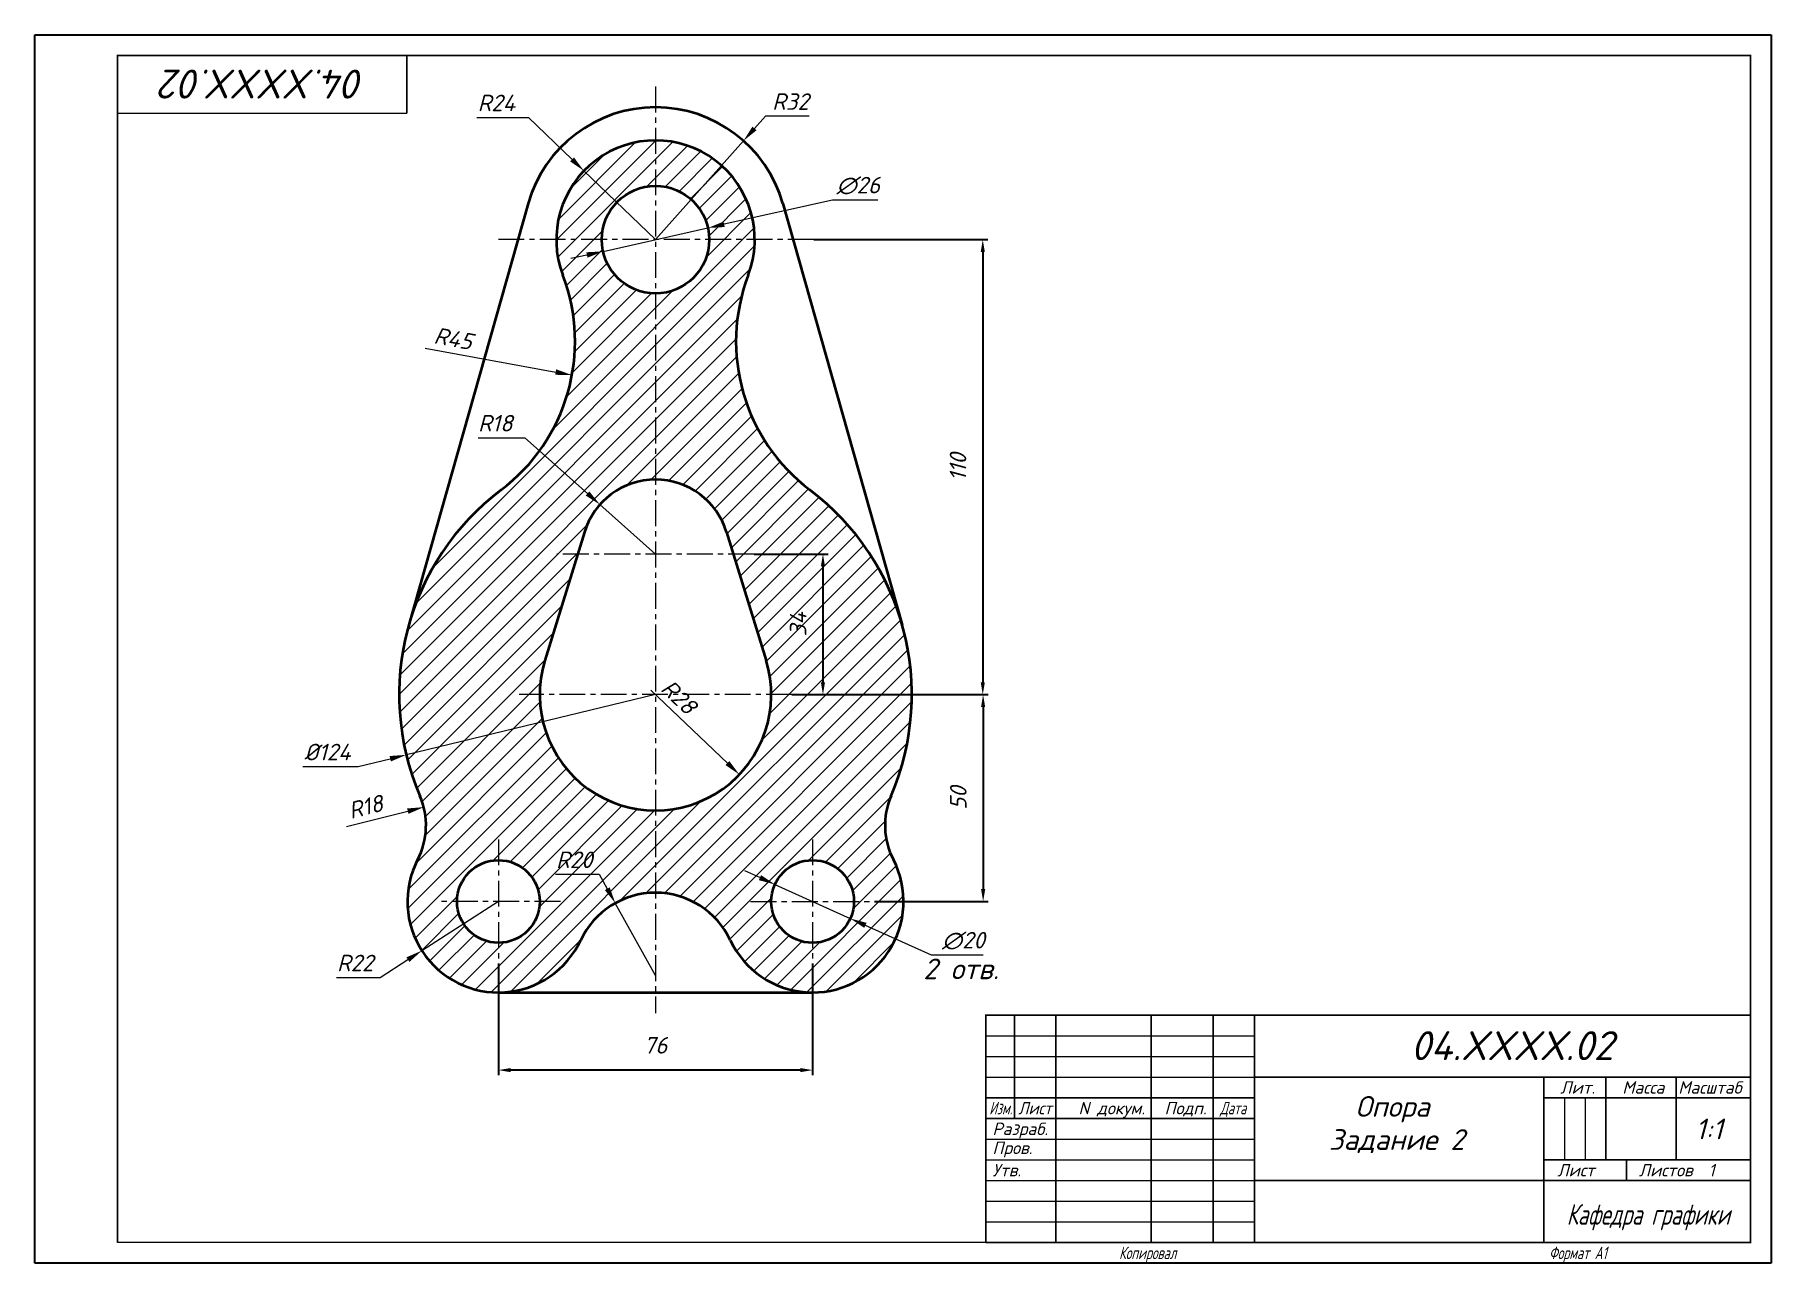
# Model space of a CAD drawing. Header units: millimetres. Extents: x 0 to 420, y 0 to 297.
import ezdxf
from ezdxf.enums import TextEntityAlignment as Align

# ---------------------------------------------------------------- set-up
doc = ezdxf.new("R2010")
doc.units = ezdxf.units.MM
doc.linetypes.add('CENTER', pattern=[2, 1.25, -0.25, 0.25, -0.25])
doc.layers.get('0').update_dxf_attribs({"lineweight": 15})
for name, color, linetype, lineweight in [('Осевая', 7, 'CENTER', 15), ('ОСН', 7, 'Continuous', 35), ('Размер', 7, 'Continuous', 18)]:
    doc.layers.add(name, color=color, linetype=linetype, lineweight=lineweight)
doc.styles.add('ESKD', font='isocpeur.ttf', dxfattribs={"oblique": 15, "height": 4})
doc.styles.get("Standard").update_dxf_attribs({"font": 'isocpeur.ttf', "oblique": 15})
doc.dimstyles.new('ESKD', dxfattribs={"dimtxt": 5, "dimasz": 4, "dimexe": 1.25, "dimexo": 0, "dimgap": 1.5, "dimtad": 3, "dimdec": 0, "dimdsep": 46, "dimtxsty": 'ESKD', "dimcen": 1.5, "dimdle": 1.25, "dimclrd": 256, "dimclre": 256, "dimclrt": 256, "dimazin": 2, "dimtfac": 0.766667, "dimtdec": 0, "dimtmove": 0, "dimatfit": 3, "dimtvp": 1.5, "dimtolj": 1, "dimtzin": 0, "dimlwd": -1, "dimlwe": -1, "dimarcsym": 0})
doc.dimstyles.new('ISO-25', dxfattribs={"dimtxt": 5, "dimasz": 3, "dimexe": 1.25, "dimexo": 0, "dimgap": 0.5, "dimtad": 0, "dimtoh": 1, "dimdec": 0, "dimzin": 0, "dimdsep": 46, "dimtxsty": 'ESKD', "dimcen": -3, "dimdle": 1.25, "dimadec": 0, "dimazin": 0, "dimtfac": 0.766667, "dimtdec": 0, "dimtofl": 0, "dimtmove": 2, "dimatfit": 3, "dimtvp": 1.5, "dimtolj": 1, "dimtzin": 0, "dimarcsym": 0})

# ---------------------------------------------------------------- blocks, each defined once
blk = doc.blocks.new('*D1')
at = {"layer": 'DEFPOINTS', "color": 0, "ltscale": 10, "transparency": 16777216}
for p in [(188.41, 247.46), (183.14, 137.46), (229.3, 137.46)]:
    blk.add_point(p, dxfattribs=at)
at = {"layer": 'Размер', "color": 0, "lineweight": -2, "ltscale": 10, "transparency": 16777216}
for p, q in [((188.41, 247.46), (230.55, 247.46)), ((229.3, 244.46), (229.3, 140.46)), ((183.14, 137.46), (230.55, 137.46))]:
    blk.add_line(p, q, dxfattribs=at)
at = {"layer": 'Размер', "color": 0, "ltscale": 10, "transparency": 16777216}
for points in [[(228.8, 244.46), (229.8, 244.46), (229.3, 247.46)], [(228.8, 140.46), (229.8, 140.46), (229.3, 137.46)]]:
    blk.add_solid(points, dxfattribs=at)
at = {"layer": 'Размер', "color": 0, "ltscale": 10, "transparency": 16777216, "insert": (223.3, 192.46), "char_height": 4, "attachment_point": 5, "rotation": 90, "style": 'ESKD'}
blk.add_mtext('\\A1;110', dxfattribs=at)
blk = doc.blocks.new('*D2')
at = {"layer": 'DEFPOINTS', "color": 0, "ltscale": 10, "transparency": 16777216}
for p in [(183.14, 137.46), (203.14, 87.46), (229.38, 87.46)]:
    blk.add_point(p, dxfattribs=at)
at = {"layer": 'Размер', "color": 0, "lineweight": -2, "ltscale": 10, "transparency": 16777216}
for p, q in [((183.14, 137.46), (230.63, 137.46)), ((229.38, 134.46), (229.38, 90.46)), ((203.14, 87.46), (230.63, 87.46))]:
    blk.add_line(p, q, dxfattribs=at)
at = {"layer": 'Размер', "color": 0, "ltscale": 10, "transparency": 16777216}
for points in [[(228.88, 134.46), (229.88, 134.46), (229.38, 137.46)], [(228.88, 90.46), (229.88, 90.46), (229.38, 87.46)]]:
    blk.add_solid(points, dxfattribs=at)
at = {"layer": 'Размер', "color": 0, "ltscale": 10, "transparency": 16777216, "insert": (223.38, 112.46), "char_height": 4, "attachment_point": 5, "rotation": 90, "style": 'ESKD'}
blk.add_mtext('\\A1;50', dxfattribs=at)
blk = doc.blocks.new('*D3')
at = {"layer": 'DEFPOINTS', "color": 0, "ltscale": 10, "transparency": 16777216}
for p in [(112.14, 72.46), (188.14, 72.46), (112.14, 46.69)]:
    blk.add_point(p, dxfattribs=at)
at = {"layer": 'Размер', "color": 0, "lineweight": -2, "ltscale": 10, "transparency": 16777216}
for p, q in [((112.14, 72.46), (112.14, 45.44)), ((188.14, 72.46), (188.14, 45.44)), ((185.14, 46.69), (115.14, 46.69))]:
    blk.add_line(p, q, dxfattribs=at)
at = {"layer": 'Размер', "color": 0, "ltscale": 10, "transparency": 16777216}
for points in [[(115.14, 47.19), (115.14, 46.19), (112.14, 46.69)], [(185.14, 47.19), (185.14, 46.19), (188.14, 46.69)]]:
    blk.add_solid(points, dxfattribs=at)
at = {"layer": 'Размер', "color": 0, "ltscale": 10, "transparency": 16777216, "insert": (150.14, 52.69), "char_height": 4, "attachment_point": 5, "style": 'ESKD'}
blk.add_mtext('\\A1;76', dxfattribs=at)
blk = doc.blocks.new('*D4')
at = {"layer": 'DEFPOINTS', "color": 0, "ltscale": 10, "transparency": 16777216}
for p in [(173.98, 171.46), (183.14, 137.46), (190.64, 137.46)]:
    blk.add_point(p, dxfattribs=at)
at = {"layer": 'Размер', "color": 0, "lineweight": -2, "ltscale": 10, "transparency": 16777216}
for p, q in [((173.98, 171.46), (191.89, 171.46)), ((190.64, 168.46), (190.64, 140.46)), ((183.14, 137.46), (191.89, 137.46))]:
    blk.add_line(p, q, dxfattribs=at)
at = {"layer": 'Размер', "color": 0, "ltscale": 10, "transparency": 16777216}
for points in [[(190.14, 168.46), (191.14, 168.46), (190.64, 171.46)], [(190.14, 140.46), (191.14, 140.46), (190.64, 137.46)]]:
    blk.add_solid(points, dxfattribs=at)
at = {"layer": 'Размер', "color": 0, "ltscale": 10, "transparency": 16777216, "insert": (184.64, 154.46), "char_height": 4, "attachment_point": 5, "rotation": 90, "style": 'ESKD'}
blk.add_mtext('\\A1;34', dxfattribs=at)
blk = doc.blocks.new('*D5')
at = {"layer": 'DEFPOINTS', "color": 0, "ltscale": 10, "transparency": 16777216}
for p in [(132.84, 264.09), (150.14, 247.46)]:
    blk.add_point(p, dxfattribs=at)
at = {"layer": 'Размер', "ltscale": 10, "transparency": 16777216}
for p, q in [((106.92, 277.01), (119.39, 277.01)), ((119.39, 277.01), (129.96, 266.86)), ((150.14, 247.46), (132.84, 264.09))]:
    blk.add_line(p, q, dxfattribs=at)
blk.add_solid([(130.42, 267.34), (129.49, 266.38), (132.84, 264.09)], dxfattribs=at)
at = {"layer": 'Размер', "ltscale": 10, "transparency": 16777216, "insert": (111.65, 280.51), "char_height": 4, "attachment_point": 5, "style": 'ESKD'}
blk.add_mtext('\\A1;R24', dxfattribs=at)
blk = doc.blocks.new('*D6')
at = {"layer": 'DEFPOINTS', "color": 0, "ltscale": 10, "transparency": 16777216}
for p in [(171.42, 271.36), (150.14, 247.46)]:
    blk.add_point(p, dxfattribs=at)
at = {"layer": 'Размер', "ltscale": 10, "transparency": 16777216}
for p, q in [((176.74, 277.34), (174.08, 274.35)), ((187.31, 277.34), (176.74, 277.34)), ((150.14, 247.46), (171.42, 271.36))]:
    blk.add_line(p, q, dxfattribs=at)
blk.add_solid([(173.58, 274.79), (174.58, 273.91), (171.42, 271.36)], dxfattribs=at)
at = {"layer": 'Размер', "ltscale": 10, "transparency": 16777216, "insert": (182.78, 280.84), "char_height": 4, "attachment_point": 5, "style": 'ESKD'}
blk.add_mtext('\\A1;R32', dxfattribs=at)
blk = doc.blocks.new('*D7')
at = {"layer": 'DEFPOINTS', "color": 0, "ltscale": 10, "transparency": 16777216}
for p in [(162.83, 250.29), (137.46, 244.63)]:
    blk.add_point(p, dxfattribs=at)
at = {"layer": 'Размер', "ltscale": 10, "transparency": 16777216}
for p, q in [((192.95, 257.02), (166.74, 251.17)), ((203.92, 257.02), (192.95, 257.02)), ((137.46, 244.63), (162.83, 250.29)), ((133.55, 243.75), (129.65, 242.88))]:
    blk.add_line(p, q, dxfattribs=at)
for points in [[(166.59, 251.82), (166.88, 250.52), (162.83, 250.29)], [(133.41, 244.41), (133.7, 243.1), (137.46, 244.63)]]:
    blk.add_solid(points, dxfattribs=at)
at = {"layer": 'Размер', "ltscale": 10, "transparency": 16777216, "insert": (199.18, 260.52), "char_height": 4, "attachment_point": 5, "style": 'ESKD'}
blk.add_mtext('\\A1;∅26', dxfattribs=at)
blk = doc.blocks.new('*D8')
at = {"layer": 'DEFPOINTS', "color": 0, "ltscale": 10, "transparency": 16777216}
for p in [(85.68, 222.86), (129.94, 214.73)]:
    blk.add_point(p, dxfattribs=at)
at = {"layer": 'Размер', "ltscale": 10, "transparency": 16777216}
blk.add_line((94.45, 221.25), (126, 215.45), dxfattribs=at)
blk.add_solid([(126.12, 216.11), (125.88, 214.79), (129.94, 214.73)], dxfattribs=at)
at = {"layer": 'Размер', "ltscale": 10, "transparency": 16777216, "insert": (101.22, 223.56), "char_height": 4, "attachment_point": 5, "rotation": 349.5876, "style": 'ESKD'}
blk.add_mtext('\\A1;R45', dxfattribs=at)
blk = doc.blocks.new('*D9')
at = {"layer": 'DEFPOINTS', "color": 0, "ltscale": 10, "transparency": 16777216}
for p in [(136.7, 183.42), (150.14, 171.46)]:
    blk.add_point(p, dxfattribs=at)
at = {"layer": 'Размер', "ltscale": 10, "transparency": 16777216}
for p, q in [((107.26, 199.58), (118.54, 199.58)), ((118.54, 199.58), (133.71, 186.08)), ((150.14, 171.46), (136.7, 183.42))]:
    blk.add_line(p, q, dxfattribs=at)
blk.add_solid([(134.15, 186.58), (133.27, 185.59), (136.7, 183.42)], dxfattribs=at)
at = {"layer": 'Размер', "ltscale": 10, "transparency": 16777216, "insert": (111.4, 203.08), "char_height": 4, "attachment_point": 5, "style": 'ESKD'}
blk.add_mtext('\\A1;R18', dxfattribs=at)
blk = doc.blocks.new('*D10')
at = {"layer": 'DEFPOINTS', "color": 0, "ltscale": 10, "transparency": 16777216}
for p in [(150.14, 137.46), (170.42, 118.15)]:
    blk.add_point(p, dxfattribs=at)
at = {"layer": 'Размер', "ltscale": 10, "transparency": 16777216}
blk.add_line((149.01, 138.54), (167.53, 120.91), dxfattribs=at)
blk.add_solid([(167.99, 121.4), (167.07, 120.43), (170.42, 118.15)], dxfattribs=at)
at = {"layer": 'Размер', "ltscale": 10, "transparency": 16777216, "insert": (155.79, 136.92), "char_height": 4, "attachment_point": 5, "rotation": 316.4091, "style": 'ESKD'}
blk.add_mtext('\\A1;R28', dxfattribs=at)
blk = doc.blocks.new('*D11')
at = {"layer": 'DEFPOINTS', "color": 0, "ltscale": 10, "transparency": 16777216}
for p in [(150.14, 137.46), (89.88, 122.91)]:
    blk.add_point(p, dxfattribs=at)
at = {"layer": 'Размер', "ltscale": 10, "transparency": 16777216}
for p, q in [((150.14, 137.46), (89.88, 122.91)), ((78.21, 120.09), (85.99, 121.97)), ((64.84, 120.09), (78.21, 120.09))]:
    blk.add_line(p, q, dxfattribs=at)
blk.add_solid([(85.83, 122.62), (86.15, 121.32), (89.88, 122.91)], dxfattribs=at)
at = {"layer": 'Размер', "ltscale": 10, "transparency": 16777216, "insert": (70.78, 123.59), "char_height": 4, "attachment_point": 5, "style": 'ESKD'}
blk.add_mtext('\\A1;%%c124', dxfattribs=at)
blk = doc.blocks.new('*D12')
at = {"layer": 'DEFPOINTS', "color": 0, "ltscale": 10, "transparency": 16777216}
for p in [(94.1, 110.27), (76.64, 105.88)]:
    blk.add_point(p, dxfattribs=at)
at = {"layer": 'Размер', "ltscale": 10, "transparency": 16777216}
blk.add_line((75.41, 105.57), (90.22, 109.3), dxfattribs=at)
blk.add_solid([(90.06, 109.94), (90.38, 108.65), (94.1, 110.27)], dxfattribs=at)
at = {"layer": 'Размер', "ltscale": 10, "transparency": 16777216, "insert": (80.02, 110.34), "char_height": 4, "attachment_point": 5, "rotation": 14.104, "style": 'ESKD'}
blk.add_mtext('\\A1;R18', dxfattribs=at)
blk = doc.blocks.new('*D13')
at = {"layer": 'DEFPOINTS', "color": 0, "ltscale": 10, "transparency": 16777216}
for p in [(112.14, 87.46), (93.63, 75.57)]:
    blk.add_point(p, dxfattribs=at)
at = {"layer": 'Размер', "ltscale": 10, "transparency": 16777216}
for p, q in [((112.14, 87.46), (93.63, 75.57)), ((83.54, 69.09), (90.27, 73.41)), ((72.96, 69.09), (83.54, 69.09))]:
    blk.add_line(p, q, dxfattribs=at)
blk.add_solid([(89.91, 73.97), (90.63, 72.85), (93.63, 75.57)], dxfattribs=at)
at = {"layer": 'Размер', "ltscale": 10, "transparency": 16777216, "insert": (77.5, 72.59), "char_height": 4, "attachment_point": 5, "style": 'ESKD'}
blk.add_mtext('\\A1;R22', dxfattribs=at)
blk = doc.blocks.new('*D14')
at = {"layer": 'DEFPOINTS', "color": 0, "ltscale": 10, "transparency": 16777216}
for p in [(140.42, 87.05), (150.14, 69.57)]:
    blk.add_point(p, dxfattribs=at)
at = {"layer": 'Размер', "ltscale": 10, "transparency": 16777216}
for p, q in [((125.96, 94.04), (136.53, 94.04)), ((136.53, 94.04), (138.48, 90.54)), ((150.14, 69.57), (140.42, 87.05))]:
    blk.add_line(p, q, dxfattribs=at)
blk.add_solid([(139.06, 90.87), (137.89, 90.22), (140.42, 87.05)], dxfattribs=at)
at = {"layer": 'Размер', "ltscale": 10, "transparency": 16777216, "insert": (130.49, 97.54), "char_height": 4, "attachment_point": 5, "style": 'ESKD'}
blk.add_mtext('\\A1;R20', dxfattribs=at)
blk = doc.blocks.new('*D15')
at = {"layer": 'DEFPOINTS', "color": 0, "ltscale": 10, "transparency": 16777216}
for p in [(179.03, 91.58), (197.26, 83.34)]:
    blk.add_point(p, dxfattribs=at)
at = {"layer": 'Размер', "ltscale": 10, "transparency": 16777216}
for p, q in [((175.39, 93.23), (171.74, 94.87)), ((179.03, 91.58), (197.26, 83.34)), ((216.87, 74.47), (200.9, 81.69)), ((229.35, 74.47), (216.87, 74.47))]:
    blk.add_line(p, q, dxfattribs=at)
for points in [[(175.66, 93.83), (175.11, 92.62), (179.03, 91.58)], [(201.18, 82.3), (200.63, 81.09), (197.26, 83.34)]]:
    blk.add_solid(points, dxfattribs=at)
at = {"layer": 'Размер', "ltscale": 10, "transparency": 16777216, "insert": (224.61, 77.97), "char_height": 4, "attachment_point": 5, "style": 'ESKD'}
blk.add_mtext('\\A1;∅20  ', dxfattribs=at)

msp = doc.modelspace()

# ---------------------------------------------------------------- hatches: boundary and pattern name
at = {"ltscale": 10}
h = msp.add_hatch(dxfattribs=at)
h.set_pattern_fill('ANSI31', color=256, style=0)
h.paths.add_polyline_path([(150.14, 260.46), (150.14, 271.46, 0.414214), (126.14, 247.46), (137.14, 247.46, -0.414214)])
h.paths.add_polyline_path([(150.14, 271.46), (150.14, 260.46, -0.414214), (163.14, 247.46), (174.14, 247.46, 0.414214)])
h.paths.add_polyline_path([(172.57, 238.9, 0.091389), (174.14, 247.46), (163.14, 247.46, -0.414214), (150.14, 234.46), (150.14, 189.46, -0.329244), (167.35, 176.75), (176.91, 145.7, -0.504614), (150.14, 109.46), (150.14, 89.57, -0.290485), (168.24, 78.09, 1.01953), (207.67, 97.59, -0.224776), (207.11, 112.99, 0.345302), (187.5, 186.94, -0.333813)])
h.paths.add_polyline_path([(198.14, 87.46, -1), (178.14, 87.46, -1)], flags=16)
h.paths.add_polyline_path([(112.79, 186.94, 0.345302), (93.18, 112.99, -0.224776), (92.62, 97.59, 1.01953), (132.05, 78.09, -0.290485), (150.14, 89.57), (150.14, 109.46, -0.504614), (123.38, 145.7), (132.94, 176.75, -0.329244), (150.14, 189.46), (150.14, 234.46, -0.414214), (137.14, 247.46), (126.14, 247.46, 0.091389), (127.72, 238.9, -0.333813)])
h.paths.add_polyline_path([(122.14, 87.46, -1), (102.14, 87.46, -1)], flags=16)
h.paths.add_polyline_path([(181.64, 150.32), (181.64, 158.6), (187.64, 158.6), (187.64, 150.32)], flags=24)
h.paths.add_polyline_path([(124.96, 100.54), (136.03, 100.54), (136.03, 94.54), (124.96, 94.54)], flags=24)

# ---------------------------------------------------------------- linework, layer by layer
for p, q in [((230, 55), (295, 55)), ((230, 50), (295, 50)), ((230, 45), (295, 45)), ((370, 40), (370, 25)), ((370, 40), (370, 25)), ((375, 40), (375, 25)), ((375, 40), (375, 25)), ((230, 30), (295, 30)), ((230, 25), (295, 25)), ((230, 20), (295, 20)), ((230, 15), (295, 15)), ((230, 10), (295, 10)), ((230, 5), (20, 5))]:
    msp.add_line(p, q)
at = {"const_width": 0.4}
for points in [[(20, 5), (20, 292), (415, 292), (415, 5), (230, 5)], [(90, 292), (90, 278)], [(20, 278), (90, 278)], [(230, 5), (230, 60), (415, 60)], [(237, 35), (237, 60)], [(247, 5), (247, 60)], [(270, 5), (270, 60)], [(285, 60), (285, 5)], [(295, 5), (295, 60)], [(295, 45), (415, 45)], [(365, 45), (365, 5)], [(380, 45), (380, 25)], [(380, 45), (380, 25)], [(397, 45), (397, 25)], [(397, 45), (397, 25)], [(230, 40), (295, 40)], [(365, 40), (415, 40)], [(365, 40), (415, 40)], [(230, 35), (295, 35)], [(365, 25), (415, 25)], [(365, 25), (415, 25)], [(385, 25), (385, 20)], [(385, 25), (385, 20)], [(295, 20), (415, 20)]]:
    msp.add_lwpolyline(points, dxfattribs=at)
at = {"layer": 'DEFPOINTS'}
for p, q in [((0, 297), (420, 297)), ((0, 0), (0, 297)), ((420, 297), (420, 0)), ((420, 0), (0, 0))]:
    msp.add_line(p, q, dxfattribs=at)
at = {"layer": 'Осевая', "ltscale": 5}
for p, q in [((150.14, 284.46), (150.14, 60.46)), ((188.41, 247.46), (111.88, 247.46)), ((173.98, 171.46), (126.31, 171.46)), ((183.14, 137.46), (117.14, 137.46)), ((112.14, 102.46), (112.14, 72.46)), ((188.14, 102.46), (188.14, 72.46)), ((127.14, 87.46), (97.14, 87.46)), ((173.14, 87.46), (203.14, 87.46))]:
    msp.add_line(p, q, dxfattribs=at)
at = {"layer": 'ОСН', "ltscale": 10}
for p, q in [((119.36, 256.19), (90.5, 154.37)), ((180.93, 256.19), (209.79, 154.37)), ((132.94, 176.75), (123.38, 145.7)), ((167.35, 176.75), (176.91, 145.7)), ((112.14, 65.46), (188.14, 65.46))]:
    msp.add_line(p, q, dxfattribs=at)
for centre, radius in [((150.14, 247.46), 13), ((112.14, 87.46), 10), ((188.14, 87.46), 10)]:
    msp.add_circle(centre, radius, dxfattribs=at)
for centre, radius, start, end in [((150.14, 247.46), 32, 15.8266, 164.1734), ((150.14, 247.46), 24, 339.1133, 200.8867), ((85.68, 222.86), 45, 307.048, 20.8867), ((214.61, 222.86), 45, 159.1133, 232.952), ((150.14, 171.46), 18, 17.1046, 162.8954), ((150.14, 137.46), 62, 127.048, 203.2477), ((150.14, 137.46), 62, 336.7523, 52.952), ((150.14, 137.46), 28, 162.8954, 17.1046), ((76.64, 105.88), 18, 332.575, 23.2477), ((223.65, 105.88), 18, 156.7523, 207.425), ((112.14, 87.46), 22, 152.575, 334.7912), ((188.14, 87.46), 22, 205.2088, 27.425), ((150.14, 69.57), 20, 25.2088, 154.7912)]:
    msp.add_arc(centre, radius, start, end, dxfattribs=at)

# ---------------------------------------------------------------- texts
at = {"oblique": 15}
msp.add_text('04.XXXX.02', height=7, rotation=180, dxfattribs=at).set_placement((79.92, 288.57))
for s, height, p in [('2 отв.', 5, (214.9, 68.67)), ('04.XXXX.02', 7, (332.79, 49.11)), ('Лит.', 3, (368.96, 41)), ('Масса', 3, (383.96, 41)), ('Масштаб', 3, (397.5, 41)), ('N докум.', 3, (252.44, 36)), ('Подп.', 3, (273.25, 36)), ('Опора', 5, (319.4, 35.41)), ('Разраб.', 3, (231.63, 31)), ('Пров.', 3, (231.63, 26.4)), ('Задание 2', 5, (313.02, 27.41)), ('Утв.', 3, (231.63, 21)), ('Лист', 3, (368.26, 21)), ('Листов  1', 3, (387.96, 21))]:
    msp.add_text(s, height=height, dxfattribs=at).set_placement(p)
for s, height, width, p in [('Изм.', 3, 0.7, (230.86, 36)), ('Лист', 3, 0.9, (237.89, 36)), ('Дата', 3, 0.7, (286.68, 36)), ('Кафедра графики', 5, 0.7, (370.52, 9.32)), ('Копировал', 3, 0.7, (262.26, 1)), ('Формат А1', 3, 0.7, (366.26, 1))]:
    msp.add_text(s, height=height, dxfattribs=dict(at, width=width)).set_placement(p)
msp.add_text('1:1', height=5, dxfattribs=at).set_placement((404.96, 29.97), align=Align.CENTER)

# ---------------------------------------------------------------- dimensions: what is measured, and where the dimension line sits
at = {"layer": 'Размер', "ltscale": 10}
for center, mpoint, picture, middle in [((150.14, 247.46), (132.84, 264.09), '*D5', (111.65, 277.01)), ((150.14, 171.46), (136.7, 183.42), '*D9', (111.4, 199.58))]:
    dim = msp.add_radius_dim(center=center, mpoint=mpoint, dimstyle='ESKD', override={"dimtoh": 1}, dxfattribs=at)
    dim.commit()
    dim.dimension.update_dxf_attribs({"geometry": picture, "text_midpoint": middle, "dimtype": 164})
for center, mpoint, picture, middle in [((150.14, 247.46), (171.42, 271.36), '*D6', (182.78, 280.84)), ((150.14, 69.57), (140.42, 87.05), '*D14', (130.49, 97.54)), ((112.14, 87.46), (93.63, 75.57), '*D13', (77.5, 72.59))]:
    dim = msp.add_radius_dim(center=center, mpoint=mpoint, dimstyle='ESKD', override={"dimtoh": 1}, dxfattribs=at)
    dim.commit()
    dim.dimension.update_dxf_attribs({"geometry": picture, "text_midpoint": middle})
dim = msp.add_diameter_dim_2p(p1=(137.46, 244.63), p2=(162.83, 250.29), dimstyle='ESKD', override={"dimtoh": 1}, dxfattribs=at)
dim.commit()
dim.dimension.update_dxf_attribs({"geometry": '*D7', "text_midpoint": (192.95, 257.02), "dimtype": 163})
for base, p1, p2, picture, middle in [((229.3, 137.46), (188.41, 247.46), (183.14, 137.46), '*D1', (223.3, 192.46)), ((190.64, 137.46), (173.98, 171.46), (183.14, 137.46), '*D4', (184.64, 154.46)), ((229.38, 87.46), (183.14, 137.46), (203.14, 87.46), '*D2', (223.38, 112.46))]:
    dim = msp.add_linear_dim(base=base, p1=p1, p2=p2, angle=90, dimstyle='ISO-25', dxfattribs=at)
    dim.commit()
    dim.dimension.update_dxf_attribs({"geometry": picture, "text_midpoint": middle})
for center, mpoint, picture, middle in [((85.68, 222.86), (129.94, 214.73), '*D8', (100.58, 220.12)), ((150.14, 137.46), (170.42, 118.15), '*D10', (153.38, 134.38)), ((76.64, 105.88), (94.1, 110.27), '*D12', (80.87, 106.95))]:
    dim = msp.add_radius_dim(center=center, mpoint=mpoint, dimstyle='ESKD', dxfattribs=at)
    dim.commit()
    dim.dimension.update_dxf_attribs({"geometry": picture, "text_midpoint": middle, "dimtype": 164})
dim = msp.add_radius_dim(center=(150.14, 137.46), mpoint=(89.88, 122.91), text='%%c124', dimstyle='ESKD', override={"dimtoh": 1}, dxfattribs=at)
dim.commit()
dim.dimension.update_dxf_attribs({"geometry": '*D11', "text_midpoint": (70.78, 123.59)})
dim = msp.add_diameter_dim_2p(p1=(179.03, 91.58), p2=(197.26, 83.34), text='<>  ', dimstyle='ESKD', override={"dimtoh": 1}, dxfattribs=at)
dim.commit()
dim.dimension.update_dxf_attribs({"geometry": '*D15', "text_midpoint": (224.61, 74.47), "dimtype": 163})
dim = msp.add_linear_dim(base=(112.14, 46.69), p1=(188.14, 72.46), p2=(112.14, 72.46), dimstyle='ISO-25', dxfattribs=at)
dim.commit()
dim.dimension.update_dxf_attribs({"geometry": '*D3', "text_midpoint": (150.14, 52.69)})

doc.saveas('drawing.dxf')
